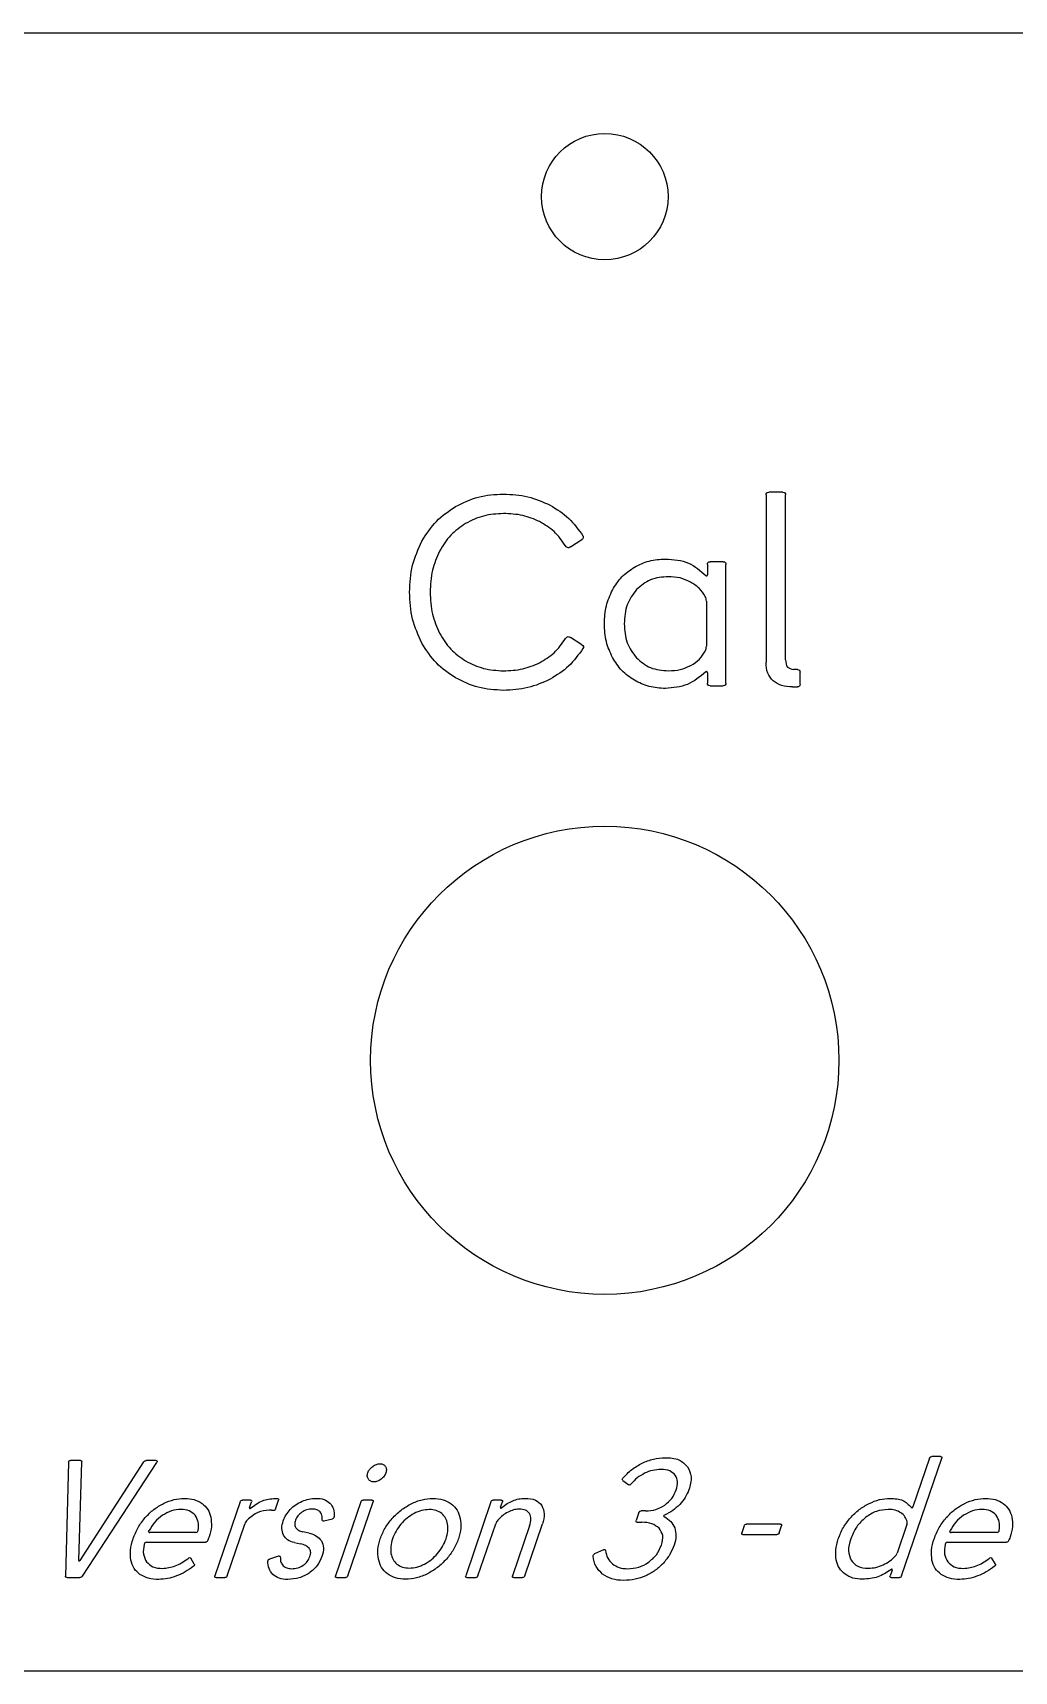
# Model space of a CAD drawing. Extents: x 171 to 677, y 195 to 402.
# Drawn here: x 228.15 to 249.11, y 320.79 to 355.79 of the extents above; entities that cross this region are included whole.
import ezdxf

# ---------------------------------------------------------------- set-up
doc = ezdxf.new("R2010")
doc.units = 0
doc.header["$MEASUREMENT"] = 0
doc.layers.add('Engravings', color=7, linetype='Continuous', lineweight=0)
doc.layers.add('Outlines', color=7, linetype='Continuous', lineweight=0)

msp = doc.modelspace()

# ---------------------------------------------------------------- linework, layer by layer
at = {"layer": 'Engravings', "color": 18, "lineweight": 25, "true_color": 0x000000}
for p, q in [((243.81, 345.922), (243.81, 342.345)), ((244.17, 345.979), (243.867, 345.979)), ((244.227, 342.396), (244.227, 345.922)), ((239.633, 344.807), (239.879, 344.967)), ((242.559, 344.436), (242.559, 344.213)), ((242.896, 344.493), (242.616, 344.493)), ((242.953, 341.899), (242.953, 344.436)), ((242.536, 343.647), (242.536, 342.687)), ((239.879, 342.716), (239.633, 342.876)), ((242.559, 342.122), (242.559, 341.899)), ((244.479, 342.19), (244.399, 342.19)), ((244.536, 341.876), (244.536, 342.133)), ((242.616, 341.842), (242.896, 341.842)), ((244.376, 341.819), (244.479, 341.819)), ((228.919, 325.252), (228.853, 322.82)), ((228.92, 325.267), (228.919, 325.252)), ((229.171, 325.292), (228.961, 325.292)), ((229.136, 323.16), (229.205, 325.263)), ((230.522, 325.263), (229.161, 323.16)), ((229.214, 322.82), (230.801, 325.252)), ((230.786, 325.292), (230.575, 325.292)), ((246.705, 322.827), (247.56, 325.342)), ((247.299, 325.342), (246.947, 324.306)), ((247.536, 325.377), (247.347, 325.377)), ((240.752, 324.867), (240.878, 324.774)), ((232.584, 324.413), (232.045, 322.827)), ((232.803, 324.449), (232.631, 324.449)), ((232.783, 324.285), (232.826, 324.413)), ((233.334, 324.256), (233.398, 324.445)), ((235.159, 324.413), (234.62, 322.827)), ((234.88, 322.827), (235.419, 324.413)), ((235.396, 324.449), (235.206, 324.449)), ((237.937, 324.413), (237.398, 322.827)), ((238.156, 324.449), (237.985, 324.449)), ((238.14, 324.295), (238.18, 324.413)), ((241.094, 324.181), (241.036, 324.01)), ((241.238, 324.217), (241.142, 324.217)), ((230.628, 323.777), (230.638, 323.795)), ((231.639, 323.756), (230.657, 323.756)), ((232.305, 322.827), (232.682, 323.935)), ((234.052, 323.742), (233.922, 323.77)), ((234.353, 323.999), (234.369, 324.002)), ((234.369, 324.002), (234.551, 324.045)), ((234.591, 324.077), (234.592, 324.092)), ((237.659, 322.827), (238.038, 323.942)), ((238.761, 323.895), (238.398, 322.827)), ((238.659, 322.827), (239.036, 323.938)), ((241.059, 323.974), (241.156, 323.974)), ((243.344, 323.899), (243.292, 323.745)), ((244.117, 323.935), (243.392, 323.935)), ((244.089, 323.745), (244.141, 323.899)), ((246.818, 323.927), (246.61, 323.313)), ((247.732, 323.777), (247.741, 323.795)), ((248.742, 323.756), (247.76, 323.756)), ((230.579, 323.549), (231.84, 323.549)), ((233.74, 323.538), (233.873, 323.51)), ((243.316, 323.71), (244.041, 323.71)), ((247.683, 323.549), (248.943, 323.549)), ((231.602, 323.081), (231.528, 323.21)), ((233.175, 323.16), (233.174, 323.145)), ((233.402, 323.249), (233.21, 323.188)), ((233.418, 323.252), (233.402, 323.249)), ((240.342, 323.388), (240.148, 323.299)), ((248.706, 323.081), (248.632, 323.21)), ((228.89, 322.792), (229.157, 322.792)), ((232.068, 322.792), (232.257, 322.792)), ((234.643, 322.792), (234.832, 322.792)), ((237.422, 322.792), (237.611, 322.792)), ((238.422, 322.792), (238.611, 322.792)), ((246.501, 322.952), (246.459, 322.827)), ((246.482, 322.792), (246.657, 322.792))]:
    msp.add_line(p, q, dxfattribs=at)
for points in [[(240.116, 323.249), (240.116, 323.257), (240.119, 323.267)], [(240.342, 323.388), (240.351, 323.391), (240.361, 323.392)]]:
    msp.add_lwpolyline(points, dxfattribs=at)
for points in [[(237.182, 345.673), (237.34, 345.751), (237.499, 345.828), (237.666, 345.872), (237.839, 345.918), (238.022, 345.929), (238.205, 345.939)], [(238.205, 345.939), (238.381, 345.93), (238.558, 345.921), (238.727, 345.88), (238.889, 345.84), (239.044, 345.771), (239.199, 345.702)], [(243.81, 345.922), (243.813, 345.938), (243.815, 345.955), (243.825, 345.965), (243.834, 345.974), (243.851, 345.976), (243.867, 345.979)], [(244.17, 345.979), (244.187, 345.976), (244.204, 345.974), (244.213, 345.965), (244.223, 345.955), (244.225, 345.938), (244.227, 345.922)], [(236.462, 344.93), (236.557, 345.08), (236.652, 345.23), (236.773, 345.355), (236.892, 345.477), (237.037, 345.575), (237.182, 345.673)], [(238.205, 345.522), (238.059, 345.514), (237.914, 345.506), (237.777, 345.469), (237.645, 345.434), (237.521, 345.372), (237.396, 345.31)], [(238.976, 345.35), (238.857, 345.4), (238.738, 345.45), (238.615, 345.479), (238.482, 345.51), (238.343, 345.516), (238.205, 345.522)], [(239.199, 345.702), (239.339, 345.615), (239.48, 345.529), (239.597, 345.418), (239.714, 345.308), (239.808, 345.175), (239.902, 345.042)], [(237.396, 345.31), (237.283, 345.232), (237.17, 345.154), (237.078, 345.057), (236.984, 344.957), (236.911, 344.838), (236.839, 344.719)], [(239.53, 344.83), (239.454, 344.938), (239.378, 345.047), (239.283, 345.135), (239.192, 345.219), (239.084, 345.284), (238.976, 345.35)], [(236.199, 343.842), (236.208, 344.037), (236.218, 344.233), (236.265, 344.42), (236.308, 344.595), (236.385, 344.763), (236.462, 344.93)], [(239.587, 344.79), (239.576, 344.792), (239.565, 344.795), (239.556, 344.8), (239.545, 344.807), (239.538, 344.819), (239.53, 344.83)], [(239.633, 344.807), (239.626, 344.802), (239.618, 344.797), (239.61, 344.795), (239.603, 344.792), (239.595, 344.791), (239.587, 344.79)], [(239.907, 345.013), (239.906, 345.004), (239.905, 344.995), (239.9, 344.987), (239.895, 344.979), (239.887, 344.973), (239.879, 344.967)], [(239.902, 345.042), (239.903, 345.037), (239.905, 345.033), (239.906, 345.029), (239.907, 345.024), (239.907, 345.018), (239.907, 345.013)], [(236.839, 344.719), (236.78, 344.584), (236.722, 344.45), (236.689, 344.31), (236.653, 344.158), (236.646, 344), (236.639, 343.842)], [(240.999, 344.376), (241.102, 344.427), (241.204, 344.478), (241.313, 344.507), (241.425, 344.537), (241.543, 344.543), (241.662, 344.55)], [(241.662, 344.55), (241.835, 344.539), (242.008, 344.527), (242.157, 344.462), (242.292, 344.402), (242.408, 344.299), (242.525, 344.196)], [(242.559, 344.436), (242.561, 344.453), (242.564, 344.469), (242.573, 344.479), (242.583, 344.488), (242.599, 344.491), (242.616, 344.493)], [(242.896, 344.493), (242.913, 344.491), (242.929, 344.488), (242.939, 344.479), (242.948, 344.469), (242.951, 344.453), (242.953, 344.436)], [(240.53, 343.887), (240.592, 343.986), (240.654, 344.085), (240.733, 344.167), (240.811, 344.247), (240.905, 344.311), (240.999, 344.376)], [(241.725, 344.173), (241.592, 344.163), (241.459, 344.153), (241.342, 344.104), (241.233, 344.058), (241.137, 343.977), (241.042, 343.896)], [(242.196, 344.059), (242.123, 344.092), (242.05, 344.125), (241.974, 344.145), (241.893, 344.165), (241.809, 344.169), (241.725, 344.173)], [(242.513, 343.75), (242.472, 343.812), (242.431, 343.874), (242.38, 343.925), (242.326, 343.977), (242.261, 344.018), (242.196, 344.059)], [(242.525, 344.196), (242.528, 344.193), (242.532, 344.19), (242.536, 344.189), (242.539, 344.188), (242.543, 344.189), (242.547, 344.19)], [(242.547, 344.19), (242.551, 344.193), (242.554, 344.195), (242.556, 344.199), (242.558, 344.203), (242.559, 344.208), (242.559, 344.213)], [(236.462, 342.753), (236.385, 342.921), (236.308, 343.088), (236.265, 343.264), (236.218, 343.45), (236.208, 343.646), (236.199, 343.842)], [(236.639, 343.842), (236.646, 343.683), (236.653, 343.525), (236.689, 343.374), (236.722, 343.233), (236.78, 343.099), (236.839, 342.965)], [(240.359, 343.167), (240.365, 343.297), (240.371, 343.427), (240.402, 343.55), (240.43, 343.666), (240.48, 343.777), (240.53, 343.887)], [(241.042, 343.896), (240.966, 343.793), (240.89, 343.69), (240.847, 343.575), (240.799, 343.449), (240.79, 343.308), (240.782, 343.167)], [(242.536, 343.647), (242.535, 343.666), (242.534, 343.684), (242.53, 343.702), (242.526, 343.718), (242.52, 343.734), (242.513, 343.75)], [(240.53, 342.447), (240.48, 342.558), (240.43, 342.669), (240.402, 342.785), (240.371, 342.908), (240.365, 343.038), (240.359, 343.167)], [(240.782, 343.167), (240.79, 343.027), (240.799, 342.886), (240.847, 342.76), (240.89, 342.645), (240.966, 342.542), (241.042, 342.439)], [(237.182, 342.01), (237.037, 342.108), (236.892, 342.206), (236.773, 342.329), (236.652, 342.453), (236.557, 342.603), (236.462, 342.753)], [(236.839, 342.965), (236.911, 342.845), (236.984, 342.726), (237.078, 342.627), (237.17, 342.529), (237.283, 342.451), (237.396, 342.373)], [(238.976, 342.333), (239.084, 342.399), (239.192, 342.465), (239.283, 342.549), (239.378, 342.637), (239.454, 342.745), (239.53, 342.853)], [(239.53, 342.853), (239.538, 342.865), (239.545, 342.876), (239.556, 342.883), (239.565, 342.889), (239.576, 342.891), (239.587, 342.893)], [(239.587, 342.893), (239.594, 342.892), (239.601, 342.891), (239.607, 342.889), (239.616, 342.886), (239.625, 342.881), (239.633, 342.876)], [(239.879, 342.716), (239.893, 342.706), (239.907, 342.696), (239.91, 342.683), (239.913, 342.671), (239.908, 342.656), (239.902, 342.642)], [(242.513, 342.585), (242.52, 342.6), (242.526, 342.616), (242.53, 342.633), (242.534, 342.651), (242.535, 342.669), (242.536, 342.687)], [(237.396, 342.373), (237.521, 342.311), (237.645, 342.25), (237.777, 342.215), (237.914, 342.178), (238.059, 342.17), (238.205, 342.162)], [(238.205, 342.162), (238.343, 342.168), (238.482, 342.174), (238.615, 342.205), (238.738, 342.233), (238.857, 342.283), (238.976, 342.333)], [(239.902, 342.642), (239.808, 342.508), (239.714, 342.375), (239.597, 342.265), (239.48, 342.154), (239.339, 342.068), (239.199, 341.982)], [(240.999, 341.959), (240.905, 342.023), (240.811, 342.088), (240.733, 342.168), (240.654, 342.25), (240.592, 342.349), (240.53, 342.447)], [(241.042, 342.439), (241.137, 342.358), (241.233, 342.277), (241.342, 342.231), (241.459, 342.182), (241.592, 342.172), (241.725, 342.162)], [(242.205, 342.276), (242.27, 342.316), (242.335, 342.357), (242.387, 342.41), (242.437, 342.461), (242.475, 342.523), (242.513, 342.585)], [(243.959, 341.947), (243.916, 341.999), (243.872, 342.052), (243.847, 342.111), (243.818, 342.182), (243.814, 342.263), (243.81, 342.345)], [(244.227, 342.396), (244.232, 342.336), (244.237, 342.276), (244.27, 342.242), (244.299, 342.212), (244.349, 342.201), (244.399, 342.19)], [(238.205, 341.745), (238.022, 341.755), (237.839, 341.765), (237.666, 341.811), (237.499, 341.855), (237.34, 341.933), (237.182, 342.01)], [(239.199, 341.982), (239.044, 341.912), (238.889, 341.843), (238.727, 341.804), (238.558, 341.762), (238.381, 341.754), (238.205, 341.745)], [(241.662, 341.785), (241.543, 341.791), (241.425, 341.798), (241.313, 341.828), (241.204, 341.857), (241.102, 341.908), (240.999, 341.959)], [(242.525, 342.139), (242.4, 342.035), (242.275, 341.932), (242.132, 341.873), (241.987, 341.814), (241.825, 341.799), (241.662, 341.785)], [(241.725, 342.162), (241.811, 342.166), (241.897, 342.17), (241.979, 342.19), (242.056, 342.209), (242.13, 342.243), (242.205, 342.276)], [(242.547, 342.145), (242.543, 342.146), (242.539, 342.147), (242.536, 342.146), (242.532, 342.145), (242.528, 342.142), (242.525, 342.139)], [(242.559, 342.122), (242.559, 342.127), (242.558, 342.132), (242.556, 342.136), (242.554, 342.139), (242.551, 342.142), (242.547, 342.145)], [(244.479, 342.19), (244.495, 342.188), (244.512, 342.185), (244.522, 342.176), (244.531, 342.166), (244.534, 342.15), (244.536, 342.133)], [(242.616, 341.842), (242.599, 341.844), (242.583, 341.846), (242.573, 341.856), (242.564, 341.865), (242.561, 341.882), (242.559, 341.899)], [(242.953, 341.899), (242.951, 341.882), (242.948, 341.865), (242.939, 341.856), (242.929, 341.846), (242.913, 341.844), (242.896, 341.842)], [(244.376, 341.819), (244.294, 341.822), (244.212, 341.825), (244.137, 341.851), (244.074, 341.873), (244.017, 341.91), (243.959, 341.947)], [(244.536, 341.876), (244.534, 341.859), (244.531, 341.843), (244.522, 341.833), (244.512, 341.824), (244.495, 341.821), (244.479, 341.819)], [(228.92, 325.267), (228.924, 325.274), (228.928, 325.281), (228.934, 325.285), (228.941, 325.29), (228.951, 325.291), (228.961, 325.292)], [(229.171, 325.292), (229.181, 325.291), (229.19, 325.29), (229.196, 325.285), (229.201, 325.28), (229.203, 325.271), (229.205, 325.263)], [(230.522, 325.263), (230.53, 325.271), (230.537, 325.28), (230.546, 325.285), (230.554, 325.289), (230.565, 325.29), (230.575, 325.292)], [(230.786, 325.292), (230.796, 325.289), (230.806, 325.287), (230.809, 325.282), (230.813, 325.275), (230.807, 325.264), (230.801, 325.252)], [(235.308, 325.031), (235.319, 325.057), (235.331, 325.082), (235.347, 325.104), (235.365, 325.128), (235.389, 325.147), (235.413, 325.167)], [(235.413, 325.167), (235.438, 325.183), (235.463, 325.2), (235.491, 325.21), (235.516, 325.218), (235.543, 325.221), (235.57, 325.224)], [(235.57, 325.224), (235.593, 325.222), (235.616, 325.22), (235.635, 325.21), (235.654, 325.2), (235.668, 325.183), (235.682, 325.167)], [(235.682, 325.167), (235.692, 325.146), (235.702, 325.125), (235.704, 325.104), (235.707, 325.08), (235.7, 325.056), (235.693, 325.031)], [(240.755, 324.917), (240.815, 324.981), (240.875, 325.045), (240.943, 325.098), (241.011, 325.151), (241.087, 325.194), (241.163, 325.236)], [(241.163, 325.236), (241.242, 325.27), (241.321, 325.304), (241.404, 325.323), (241.484, 325.342), (241.569, 325.347), (241.653, 325.352)], [(241.653, 325.352), (241.757, 325.349), (241.862, 325.346), (241.95, 325.305), (242.019, 325.272), (242.077, 325.217), (242.136, 325.161)], [(242.136, 325.161), (242.168, 325.089), (242.2, 325.017), (242.208, 324.943), (242.217, 324.854), (242.19, 324.762), (242.164, 324.67)], [(247.299, 325.342), (247.304, 325.352), (247.309, 325.362), (247.317, 325.368), (247.325, 325.374), (247.336, 325.376), (247.347, 325.377)], [(247.536, 325.377), (247.546, 325.376), (247.556, 325.374), (247.56, 325.368), (247.564, 325.362), (247.562, 325.352), (247.56, 325.342)], [(235.32, 324.893), (235.31, 324.914), (235.3, 324.935), (235.297, 324.957), (235.295, 324.981), (235.301, 325.006), (235.308, 325.031)], [(235.437, 324.835), (235.413, 324.837), (235.389, 324.839), (235.369, 324.849), (235.35, 324.859), (235.335, 324.876), (235.32, 324.893)], [(235.59, 324.893), (235.565, 324.876), (235.54, 324.859), (235.513, 324.849), (235.489, 324.841), (235.463, 324.838), (235.437, 324.835)], [(235.693, 325.031), (235.682, 325.005), (235.67, 324.979), (235.654, 324.957), (235.636, 324.933), (235.613, 324.913), (235.59, 324.893)], [(240.752, 324.867), (240.747, 324.874), (240.742, 324.881), (240.741, 324.888), (240.741, 324.898), (240.748, 324.907), (240.755, 324.917)], [(241.217, 325.02), (241.162, 324.99), (241.108, 324.96), (241.06, 324.922), (241.013, 324.884), (240.971, 324.838), (240.93, 324.792)], [(241.568, 325.102), (241.507, 325.099), (241.447, 325.095), (241.389, 325.082), (241.33, 325.068), (241.273, 325.044), (241.217, 325.02)], [(241.873, 324.981), (241.836, 325.016), (241.798, 325.052), (241.755, 325.072), (241.699, 325.098), (241.634, 325.1), (241.568, 325.102)], [(241.891, 324.667), (241.908, 324.726), (241.925, 324.785), (241.919, 324.842), (241.914, 324.889), (241.894, 324.935), (241.873, 324.981)], [(230.948, 324.377), (231.021, 324.409), (231.094, 324.44), (231.171, 324.458), (231.244, 324.475), (231.321, 324.48), (231.397, 324.484)], [(231.397, 324.484), (231.467, 324.481), (231.537, 324.478), (231.603, 324.458), (231.661, 324.44), (231.715, 324.409), (231.77, 324.377)], [(232.804, 324.274), (232.885, 324.335), (232.966, 324.397), (233.058, 324.432), (233.141, 324.464), (233.233, 324.474), (233.326, 324.484)], [(233.326, 324.484), (233.336, 324.484), (233.346, 324.484), (233.357, 324.484), (233.364, 324.483), (233.371, 324.482), (233.378, 324.481)], [(233.378, 324.481), (233.387, 324.479), (233.395, 324.477), (233.399, 324.472), (233.403, 324.466), (233.401, 324.456), (233.398, 324.445)], [(233.903, 324.422), (233.951, 324.44), (233.999, 324.458), (234.049, 324.469), (234.099, 324.479), (234.15, 324.482), (234.201, 324.484)], [(234.201, 324.484), (234.26, 324.482), (234.32, 324.479), (234.374, 324.459), (234.419, 324.442), (234.459, 324.412), (234.5, 324.383)], [(236.234, 324.368), (236.311, 324.402), (236.387, 324.436), (236.466, 324.455), (236.542, 324.474), (236.621, 324.479), (236.701, 324.484)], [(236.701, 324.484), (236.774, 324.481), (236.848, 324.477), (236.915, 324.455), (236.976, 324.436), (237.032, 324.402), (237.088, 324.368)], [(238.405, 324.435), (238.446, 324.449), (238.488, 324.464), (238.53, 324.472), (238.574, 324.481), (238.62, 324.483), (238.665, 324.484)], [(238.665, 324.484), (238.743, 324.482), (238.822, 324.479), (238.887, 324.446), (238.938, 324.42), (238.981, 324.376), (239.023, 324.331)], [(240.93, 324.792), (240.921, 324.781), (240.913, 324.771), (240.902, 324.769), (240.894, 324.768), (240.886, 324.771), (240.878, 324.774)], [(241.648, 324.34), (241.702, 324.384), (241.755, 324.429), (241.796, 324.483), (241.836, 324.538), (241.864, 324.602), (241.891, 324.667)], [(242.164, 324.67), (242.14, 324.613), (242.117, 324.556), (242.085, 324.504), (242.052, 324.45), (242.009, 324.402), (241.967, 324.354)], [(246.01, 324.376), (246.084, 324.407), (246.157, 324.439), (246.234, 324.457), (246.308, 324.475), (246.385, 324.48), (246.461, 324.484)], [(246.461, 324.484), (246.557, 324.48), (246.652, 324.476), (246.733, 324.437), (246.799, 324.405), (246.855, 324.35), (246.911, 324.295)], [(248.052, 324.377), (248.125, 324.409), (248.198, 324.44), (248.274, 324.458), (248.348, 324.475), (248.424, 324.48), (248.501, 324.484)], [(248.501, 324.484), (248.571, 324.481), (248.641, 324.478), (248.706, 324.458), (248.765, 324.44), (248.819, 324.409), (248.873, 324.377)], [(230.556, 324.074), (230.614, 324.135), (230.673, 324.197), (230.74, 324.248), (230.804, 324.297), (230.876, 324.337), (230.948, 324.377)], [(230.926, 324.122), (230.867, 324.077), (230.808, 324.032), (230.76, 323.977), (230.712, 323.923), (230.675, 323.859), (230.638, 323.795)], [(231.317, 324.249), (231.249, 324.243), (231.181, 324.237), (231.117, 324.217), (231.05, 324.196), (230.988, 324.159), (230.926, 324.122)], [(231.62, 324.126), (231.58, 324.161), (231.541, 324.197), (231.494, 324.218), (231.441, 324.242), (231.379, 324.245), (231.317, 324.249)], [(231.685, 323.799), (231.692, 323.861), (231.699, 323.924), (231.686, 323.982), (231.674, 324.032), (231.647, 324.079), (231.62, 324.126)], [(231.77, 324.377), (231.814, 324.338), (231.859, 324.298), (231.89, 324.25), (231.922, 324.201), (231.94, 324.142), (231.957, 324.083)], [(232.584, 324.413), (232.588, 324.423), (232.593, 324.434), (232.602, 324.44), (232.609, 324.446), (232.62, 324.447), (232.631, 324.449)], [(233.201, 324.235), (233.118, 324.224), (233.034, 324.214), (232.96, 324.182), (232.878, 324.147), (232.808, 324.085), (232.737, 324.024)], [(232.783, 324.285), (232.781, 324.281), (232.78, 324.277), (232.781, 324.273), (232.781, 324.271), (232.782, 324.269), (232.784, 324.267)], [(232.784, 324.267), (232.786, 324.266), (232.789, 324.266), (232.792, 324.267), (232.796, 324.268), (232.8, 324.271), (232.804, 324.274)], [(232.803, 324.449), (232.813, 324.447), (232.822, 324.446), (232.827, 324.44), (232.831, 324.434), (232.829, 324.423), (232.826, 324.413)], [(233.248, 324.229), (233.24, 324.231), (233.232, 324.232), (233.224, 324.233), (233.216, 324.234), (233.209, 324.234), (233.201, 324.235)], [(233.298, 324.224), (233.289, 324.224), (233.281, 324.224), (233.273, 324.225), (233.264, 324.226), (233.256, 324.228), (233.248, 324.229)], [(233.334, 324.256), (233.33, 324.247), (233.326, 324.237), (233.319, 324.232), (233.314, 324.227), (233.306, 324.226), (233.298, 324.224)], [(233.502, 324.006), (233.52, 324.05), (233.538, 324.093), (233.562, 324.133), (233.588, 324.174), (233.62, 324.212), (233.653, 324.249)], [(233.653, 324.249), (233.69, 324.284), (233.727, 324.319), (233.768, 324.347), (233.81, 324.377), (233.856, 324.399), (233.903, 324.422)], [(233.898, 324.188), (233.868, 324.164), (233.837, 324.141), (233.814, 324.111), (233.793, 324.083), (233.778, 324.05), (233.763, 324.017)], [(234.123, 324.256), (234.083, 324.253), (234.042, 324.25), (234.004, 324.239), (233.967, 324.228), (233.933, 324.208), (233.898, 324.188)], [(234.29, 324.195), (234.268, 324.213), (234.246, 324.231), (234.222, 324.241), (234.192, 324.253), (234.157, 324.255), (234.123, 324.256)], [(234.335, 324.027), (234.335, 324.06), (234.336, 324.093), (234.327, 324.123), (234.32, 324.148), (234.305, 324.172), (234.29, 324.195)], [(234.5, 324.383), (234.529, 324.343), (234.559, 324.303), (234.574, 324.259), (234.593, 324.207), (234.592, 324.15), (234.592, 324.092)], [(235.159, 324.413), (235.163, 324.423), (235.168, 324.434), (235.177, 324.44), (235.184, 324.446), (235.195, 324.447), (235.206, 324.449)], [(235.396, 324.449), (235.405, 324.447), (235.415, 324.446), (235.419, 324.44), (235.424, 324.434), (235.421, 324.423), (235.419, 324.413)], [(235.828, 324.054), (235.888, 324.117), (235.949, 324.179), (236.017, 324.232), (236.085, 324.284), (236.16, 324.326), (236.234, 324.368)], [(236.296, 324.161), (236.245, 324.131), (236.193, 324.1), (236.147, 324.063), (236.099, 324.025), (236.057, 323.98), (236.015, 323.935)], [(236.619, 324.245), (236.564, 324.241), (236.509, 324.238), (236.456, 324.224), (236.401, 324.21), (236.349, 324.186), (236.296, 324.161)], [(236.885, 324.161), (236.847, 324.186), (236.809, 324.21), (236.768, 324.224), (236.721, 324.24), (236.67, 324.243), (236.619, 324.245)], [(237.012, 323.935), (237.001, 323.979), (236.99, 324.024), (236.968, 324.063), (236.947, 324.099), (236.916, 324.13), (236.885, 324.161)], [(237.088, 324.368), (237.134, 324.326), (237.18, 324.283), (237.212, 324.232), (237.245, 324.179), (237.263, 324.116), (237.281, 324.054)], [(237.937, 324.413), (237.942, 324.423), (237.947, 324.434), (237.955, 324.44), (237.963, 324.446), (237.974, 324.447), (237.985, 324.449)], [(238.301, 324.192), (238.262, 324.168), (238.223, 324.145), (238.188, 324.118), (238.149, 324.087), (238.115, 324.052), (238.081, 324.017)], [(238.14, 324.295), (238.138, 324.291), (238.137, 324.287), (238.138, 324.284), (238.139, 324.281), (238.141, 324.279), (238.143, 324.277)], [(238.143, 324.277), (238.146, 324.277), (238.149, 324.277), (238.152, 324.278), (238.158, 324.28), (238.162, 324.284), (238.166, 324.288)], [(238.156, 324.449), (238.166, 324.447), (238.176, 324.446), (238.18, 324.44), (238.184, 324.434), (238.182, 324.423), (238.18, 324.413)], [(238.166, 324.288), (238.205, 324.318), (238.243, 324.348), (238.285, 324.373), (238.323, 324.396), (238.364, 324.415), (238.405, 324.435)], [(238.536, 324.252), (238.496, 324.25), (238.456, 324.247), (238.418, 324.237), (238.378, 324.227), (238.34, 324.209), (238.301, 324.192)], [(238.762, 324.161), (238.735, 324.188), (238.708, 324.214), (238.677, 324.23), (238.635, 324.25), (238.586, 324.251), (238.536, 324.252)], [(238.761, 323.895), (238.778, 323.947), (238.794, 323.998), (238.791, 324.049), (238.789, 324.087), (238.775, 324.124), (238.762, 324.161)], [(239.023, 324.331), (239.046, 324.273), (239.069, 324.215), (239.074, 324.156), (239.079, 324.084), (239.058, 324.011), (239.036, 323.938)], [(241.094, 324.181), (241.099, 324.191), (241.104, 324.202), (241.112, 324.208), (241.12, 324.213), (241.131, 324.215), (241.142, 324.217)], [(241.238, 324.217), (241.313, 324.221), (241.389, 324.226), (241.458, 324.247), (241.525, 324.268), (241.586, 324.304), (241.648, 324.34)], [(241.642, 324.124), (241.633, 324.119), (241.623, 324.113), (241.623, 324.108), (241.624, 324.104), (241.63, 324.099), (241.636, 324.095)], [(241.967, 324.354), (241.919, 324.309), (241.871, 324.264), (241.817, 324.226), (241.763, 324.187), (241.702, 324.155), (241.642, 324.124)], [(245.613, 324.07), (245.673, 324.132), (245.732, 324.193), (245.8, 324.245), (245.865, 324.295), (245.937, 324.335), (246.01, 324.376)], [(246.421, 324.249), (246.334, 324.241), (246.247, 324.233), (246.167, 324.205), (246.084, 324.177), (246.01, 324.126), (245.935, 324.076)], [(246.689, 324.177), (246.65, 324.198), (246.611, 324.219), (246.57, 324.231), (246.522, 324.245), (246.471, 324.247), (246.421, 324.249)], [(246.824, 323.985), (246.81, 324.023), (246.797, 324.061), (246.775, 324.093), (246.752, 324.126), (246.721, 324.152), (246.689, 324.177)], [(246.911, 324.295), (246.914, 324.291), (246.917, 324.287), (246.921, 324.285), (246.924, 324.284), (246.927, 324.284), (246.931, 324.285)], [(246.931, 324.285), (246.934, 324.287), (246.938, 324.289), (246.94, 324.292), (246.943, 324.296), (246.945, 324.301), (246.947, 324.306)], [(247.659, 324.074), (247.718, 324.135), (247.777, 324.197), (247.843, 324.248), (247.908, 324.297), (247.98, 324.337), (248.052, 324.377)], [(248.029, 324.122), (247.97, 324.077), (247.911, 324.032), (247.863, 323.977), (247.816, 323.923), (247.779, 323.859), (247.741, 323.795)], [(248.421, 324.249), (248.352, 324.243), (248.284, 324.237), (248.221, 324.217), (248.154, 324.196), (248.091, 324.159), (248.029, 324.122)], [(248.723, 324.126), (248.684, 324.161), (248.644, 324.197), (248.598, 324.218), (248.545, 324.242), (248.483, 324.245), (248.421, 324.249)], [(248.789, 323.799), (248.796, 323.861), (248.803, 323.924), (248.789, 323.982), (248.778, 324.032), (248.75, 324.079), (248.723, 324.126)], [(248.873, 324.377), (248.918, 324.338), (248.963, 324.298), (248.994, 324.25), (249.026, 324.201), (249.043, 324.142), (249.061, 324.083)], [(230.296, 323.62), (230.329, 323.703), (230.361, 323.786), (230.405, 323.862), (230.448, 323.937), (230.502, 324.005), (230.556, 324.074)], [(230.628, 323.777), (230.629, 323.771), (230.629, 323.765), (230.632, 323.761), (230.636, 323.756), (230.646, 323.756), (230.657, 323.756)], [(231.639, 323.756), (231.651, 323.758), (231.664, 323.76), (231.672, 323.767), (231.68, 323.774), (231.683, 323.786), (231.685, 323.799)], [(231.957, 324.083), (231.964, 324.016), (231.972, 323.949), (231.967, 323.883), (231.961, 323.808), (231.939, 323.734), (231.917, 323.66)], [(232.737, 324.024), (232.725, 324.011), (232.714, 323.998), (232.705, 323.984), (232.695, 323.968), (232.688, 323.951), (232.682, 323.935)], [(233.506, 323.701), (233.49, 323.747), (233.475, 323.793), (233.473, 323.84), (233.47, 323.895), (233.486, 323.951), (233.502, 324.006)], [(233.763, 324.017), (233.753, 323.985), (233.743, 323.953), (233.746, 323.922), (233.748, 323.898), (233.758, 323.875), (233.768, 323.852)], [(233.768, 323.852), (233.787, 323.834), (233.805, 323.816), (233.827, 323.803), (233.856, 323.786), (233.889, 323.778), (233.922, 323.77)], [(234.353, 323.999), (234.347, 324), (234.341, 324.002), (234.338, 324.006), (234.334, 324.011), (234.334, 324.019), (234.335, 324.027)], [(234.591, 324.077), (234.587, 324.071), (234.583, 324.064), (234.577, 324.059), (234.57, 324.052), (234.561, 324.049), (234.551, 324.045)], [(235.571, 323.62), (235.602, 323.698), (235.634, 323.775), (235.675, 323.847), (235.719, 323.92), (235.773, 323.987), (235.828, 324.054)], [(236.015, 323.935), (235.978, 323.886), (235.94, 323.837), (235.91, 323.785), (235.88, 323.733), (235.858, 323.676), (235.835, 323.62)], [(236.978, 323.62), (236.995, 323.675), (237.011, 323.729), (237.016, 323.785), (237.02, 323.834), (237.016, 323.884), (237.012, 323.935)], [(237.281, 324.054), (237.289, 323.985), (237.297, 323.915), (237.292, 323.847), (237.287, 323.77), (237.265, 323.695), (237.243, 323.62)], [(238.081, 324.017), (238.072, 324.005), (238.062, 323.993), (238.055, 323.98), (238.048, 323.968), (238.043, 323.955), (238.038, 323.942)], [(241.059, 323.974), (241.049, 323.975), (241.039, 323.977), (241.035, 323.983), (241.031, 323.989), (241.033, 323.999), (241.036, 324.01)], [(241.529, 323.847), (241.478, 323.884), (241.428, 323.921), (241.372, 323.942), (241.305, 323.968), (241.23, 323.971), (241.156, 323.974)], [(241.576, 323.488), (241.596, 323.558), (241.616, 323.629), (241.604, 323.694), (241.593, 323.747), (241.561, 323.797), (241.529, 323.847)], [(241.636, 324.095), (241.686, 324.065), (241.736, 324.034), (241.774, 323.993), (241.81, 323.953), (241.835, 323.905), (241.86, 323.856)], [(241.86, 323.856), (241.874, 323.799), (241.887, 323.743), (241.887, 323.686), (241.887, 323.619), (241.867, 323.552), (241.847, 323.485)], [(243.344, 323.899), (243.349, 323.909), (243.354, 323.92), (243.362, 323.926), (243.37, 323.931), (243.381, 323.933), (243.392, 323.935)], [(244.117, 323.935), (244.127, 323.933), (244.137, 323.931), (244.141, 323.926), (244.145, 323.92), (244.143, 323.909), (244.141, 323.899)], [(245.353, 323.62), (245.386, 323.702), (245.418, 323.784), (245.461, 323.86), (245.505, 323.934), (245.559, 324.002), (245.613, 324.07)], [(245.935, 324.076), (245.866, 324.013), (245.797, 323.95), (245.745, 323.875), (245.691, 323.798), (245.654, 323.709), (245.618, 323.62)], [(246.818, 323.927), (246.821, 323.937), (246.824, 323.946), (246.825, 323.956), (246.825, 323.965), (246.825, 323.975), (246.824, 323.985)], [(247.4, 323.62), (247.432, 323.703), (247.464, 323.786), (247.508, 323.862), (247.551, 323.937), (247.605, 324.005), (247.659, 324.074)], [(247.732, 323.777), (247.732, 323.771), (247.732, 323.765), (247.735, 323.761), (247.74, 323.756), (247.75, 323.756), (247.76, 323.756)], [(248.742, 323.756), (248.755, 323.758), (248.768, 323.76), (248.775, 323.767), (248.783, 323.774), (248.786, 323.786), (248.789, 323.799)], [(249.061, 324.083), (249.068, 324.016), (249.075, 323.949), (249.07, 323.883), (249.065, 323.808), (249.042, 323.734), (249.02, 323.66)], [(230.249, 323.165), (230.242, 323.236), (230.235, 323.308), (230.241, 323.378), (230.247, 323.46), (230.272, 323.54), (230.296, 323.62)], [(230.531, 323.502), (230.519, 323.43), (230.506, 323.359), (230.519, 323.291), (230.529, 323.234), (230.557, 323.181), (230.584, 323.127)], [(230.579, 323.549), (230.566, 323.547), (230.554, 323.544), (230.546, 323.537), (230.537, 323.529), (230.534, 323.516), (230.531, 323.502)], [(231.885, 323.577), (231.879, 323.569), (231.873, 323.561), (231.865, 323.556), (231.858, 323.552), (231.849, 323.55), (231.84, 323.549)], [(231.917, 323.66), (231.911, 323.644), (231.906, 323.628), (231.9, 323.612), (231.895, 323.6), (231.89, 323.589), (231.885, 323.577)], [(233.74, 323.538), (233.688, 323.552), (233.637, 323.567), (233.596, 323.597), (233.56, 323.623), (233.533, 323.662), (233.506, 323.701)], [(234.055, 323.42), (234.032, 323.44), (234.008, 323.46), (233.982, 323.475), (233.949, 323.493), (233.911, 323.501), (233.873, 323.51)], [(234.052, 323.742), (234.108, 323.727), (234.165, 323.711), (234.212, 323.68), (234.252, 323.654), (234.285, 323.615), (234.319, 323.576)], [(234.071, 323.242), (234.081, 323.276), (234.091, 323.311), (234.087, 323.343), (234.083, 323.37), (234.069, 323.395), (234.055, 323.42)], [(234.319, 323.576), (234.338, 323.527), (234.357, 323.478), (234.361, 323.429), (234.366, 323.367), (234.347, 323.304), (234.328, 323.242)], [(235.533, 323.186), (235.525, 323.256), (235.516, 323.325), (235.522, 323.394), (235.527, 323.47), (235.549, 323.545), (235.571, 323.62)], [(235.835, 323.62), (235.819, 323.566), (235.803, 323.511), (235.798, 323.456), (235.793, 323.407), (235.798, 323.356), (235.802, 323.306)], [(236.798, 323.306), (236.836, 323.354), (236.874, 323.403), (236.904, 323.456), (236.934, 323.508), (236.956, 323.564), (236.978, 323.62)], [(237.243, 323.62), (237.211, 323.543), (237.18, 323.465), (237.138, 323.394), (237.095, 323.32), (237.041, 323.253), (236.986, 323.186)], [(241.301, 323.118), (241.361, 323.168), (241.422, 323.218), (241.468, 323.28), (241.514, 323.341), (241.545, 323.415), (241.576, 323.488)], [(241.847, 323.485), (241.819, 323.416), (241.791, 323.347), (241.754, 323.284), (241.715, 323.219), (241.667, 323.161), (241.618, 323.102)], [(243.316, 323.71), (243.306, 323.711), (243.296, 323.713), (243.292, 323.718), (243.288, 323.724), (243.29, 323.735), (243.292, 323.745)], [(244.089, 323.745), (244.084, 323.735), (244.079, 323.724), (244.071, 323.718), (244.063, 323.713), (244.052, 323.711), (244.041, 323.71)], [(245.308, 323.17), (245.3, 323.241), (245.293, 323.311), (245.299, 323.381), (245.305, 323.462), (245.329, 323.541), (245.353, 323.62)], [(245.618, 323.62), (245.592, 323.535), (245.566, 323.449), (245.572, 323.365), (245.576, 323.298), (245.601, 323.231), (245.625, 323.165)], [(247.352, 323.165), (247.345, 323.236), (247.338, 323.308), (247.344, 323.378), (247.351, 323.46), (247.375, 323.54), (247.4, 323.62)], [(247.635, 323.502), (247.622, 323.43), (247.61, 323.359), (247.622, 323.291), (247.633, 323.234), (247.66, 323.181), (247.688, 323.127)], [(247.683, 323.549), (247.67, 323.547), (247.657, 323.544), (247.649, 323.537), (247.641, 323.529), (247.638, 323.516), (247.635, 323.502)], [(248.989, 323.577), (248.983, 323.569), (248.977, 323.561), (248.969, 323.556), (248.962, 323.552), (248.953, 323.55), (248.943, 323.549)], [(249.02, 323.66), (249.015, 323.644), (249.009, 323.628), (249.003, 323.612), (248.999, 323.6), (248.994, 323.589), (248.989, 323.577)], [(229.136, 323.16), (229.136, 323.155), (229.135, 323.151), (229.137, 323.149), (229.139, 323.147), (229.141, 323.146), (229.144, 323.145)], [(229.144, 323.145), (229.147, 323.146), (229.15, 323.147), (229.152, 323.149), (229.156, 323.151), (229.159, 323.155), (229.161, 323.16)], [(230.443, 322.86), (230.396, 322.9), (230.349, 322.94), (230.317, 322.989), (230.284, 323.041), (230.266, 323.103), (230.249, 323.165)], [(230.584, 323.127), (230.627, 323.087), (230.671, 323.046), (230.721, 323.023), (230.782, 322.995), (230.853, 322.992), (230.924, 322.988)], [(230.924, 322.988), (231.016, 322.999), (231.108, 323.009), (231.193, 323.04), (231.289, 323.075), (231.376, 323.135), (231.462, 323.195)], [(231.462, 323.195), (231.476, 323.207), (231.49, 323.22), (231.505, 323.218), (231.513, 323.218), (231.52, 323.214), (231.528, 323.21)], [(231.602, 323.081), (231.605, 323.073), (231.608, 323.065), (231.607, 323.059), (231.606, 323.049), (231.596, 323.042), (231.586, 323.035)], [(233.279, 322.86), (233.247, 322.899), (233.216, 322.939), (233.198, 322.985), (233.179, 323.034), (233.177, 323.09), (233.174, 323.145)], [(233.175, 323.16), (233.179, 323.166), (233.182, 323.173), (233.188, 323.177), (233.194, 323.183), (233.202, 323.185), (233.21, 323.188)], [(233.418, 323.252), (233.424, 323.251), (233.43, 323.249), (233.434, 323.245), (233.439, 323.24), (233.439, 323.232), (233.44, 323.224)], [(233.44, 323.224), (233.44, 323.188), (233.441, 323.153), (233.452, 323.122), (233.463, 323.094), (233.483, 323.07), (233.503, 323.045)], [(233.675, 322.981), (233.723, 322.983), (233.77, 322.986), (233.814, 322.999), (233.854, 323.011), (233.891, 323.033), (233.929, 323.054)], [(233.929, 323.054), (233.961, 323.08), (233.992, 323.106), (234.016, 323.138), (234.039, 323.169), (234.055, 323.205), (234.071, 323.242)], [(234.328, 323.242), (234.298, 323.173), (234.268, 323.104), (234.224, 323.047), (234.178, 322.987), (234.118, 322.938), (234.057, 322.89)], [(235.726, 322.872), (235.68, 322.915), (235.634, 322.957), (235.602, 323.009), (235.569, 323.062), (235.551, 323.124), (235.533, 323.186)], [(235.802, 323.306), (235.813, 323.261), (235.824, 323.216), (235.846, 323.178), (235.867, 323.141), (235.898, 323.11), (235.928, 323.079)], [(235.928, 323.079), (235.966, 323.055), (236.004, 323.03), (236.046, 323.016), (236.093, 323), (236.144, 322.998), (236.195, 322.995)], [(236.195, 322.995), (236.25, 322.999), (236.305, 323.003), (236.357, 323.016), (236.413, 323.03), (236.465, 323.055), (236.518, 323.079)], [(236.518, 323.079), (236.569, 323.11), (236.621, 323.141), (236.667, 323.178), (236.715, 323.216), (236.756, 323.261), (236.798, 323.306)], [(236.986, 323.186), (236.925, 323.124), (236.865, 323.061), (236.796, 323.009), (236.729, 322.957), (236.654, 322.914), (236.579, 322.872)], [(240.319, 322.867), (240.266, 322.918), (240.214, 322.969), (240.18, 323.03), (240.145, 323.095), (240.131, 323.172), (240.116, 323.249)], [(240.119, 323.267), (240.122, 323.273), (240.125, 323.28), (240.13, 323.285), (240.135, 323.291), (240.141, 323.295), (240.148, 323.299)], [(240.361, 323.392), (240.367, 323.391), (240.372, 323.389), (240.376, 323.386), (240.38, 323.383), (240.381, 323.376), (240.383, 323.37)], [(240.383, 323.37), (240.394, 323.313), (240.405, 323.255), (240.431, 323.205), (240.456, 323.16), (240.494, 323.121), (240.531, 323.083)], [(240.531, 323.083), (240.578, 323.053), (240.624, 323.023), (240.675, 323.006), (240.731, 322.987), (240.793, 322.984), (240.854, 322.981)], [(240.854, 322.981), (240.935, 322.986), (241.015, 322.992), (241.091, 323.015), (241.164, 323.038), (241.232, 323.078), (241.301, 323.118)], [(241.618, 323.102), (241.563, 323.048), (241.508, 322.994), (241.446, 322.949), (241.383, 322.903), (241.313, 322.867), (241.242, 322.831)], [(245.497, 322.865), (245.451, 322.906), (245.406, 322.946), (245.375, 322.996), (245.342, 323.047), (245.325, 323.109), (245.308, 323.17)], [(245.625, 323.165), (245.67, 323.114), (245.714, 323.064), (245.769, 323.035), (245.834, 323.001), (245.914, 322.996), (245.993, 322.992)], [(245.993, 322.992), (246.048, 322.995), (246.102, 322.998), (246.155, 323.01), (246.208, 323.021), (246.259, 323.042), (246.31, 323.063)], [(246.31, 323.063), (246.36, 323.089), (246.409, 323.115), (246.453, 323.147), (246.497, 323.179), (246.537, 323.217), (246.576, 323.256)], [(246.576, 323.256), (246.583, 323.265), (246.591, 323.274), (246.596, 323.285), (246.602, 323.294), (246.606, 323.303), (246.61, 323.313)], [(247.547, 322.86), (247.5, 322.9), (247.453, 322.94), (247.421, 322.989), (247.387, 323.041), (247.37, 323.103), (247.352, 323.165)], [(247.688, 323.127), (247.731, 323.087), (247.774, 323.046), (247.825, 323.023), (247.885, 322.995), (247.957, 322.992), (248.028, 322.988)], [(248.028, 322.988), (248.12, 322.999), (248.212, 323.009), (248.296, 323.04), (248.393, 323.075), (248.479, 323.135), (248.566, 323.195)], [(248.566, 323.195), (248.58, 323.207), (248.594, 323.22), (248.609, 323.218), (248.616, 323.218), (248.624, 323.214), (248.632, 323.21)], [(248.706, 323.081), (248.709, 323.073), (248.712, 323.065), (248.711, 323.059), (248.709, 323.049), (248.7, 323.042), (248.69, 323.035)], [(228.89, 322.792), (228.879, 322.792), (228.869, 322.793), (228.863, 322.799), (228.857, 322.804), (228.855, 322.812), (228.853, 322.82)], [(229.214, 322.82), (229.206, 322.812), (229.199, 322.804), (229.189, 322.799), (229.18, 322.794), (229.169, 322.793), (229.157, 322.792)], [(230.844, 322.752), (230.768, 322.755), (230.692, 322.758), (230.621, 322.779), (230.559, 322.797), (230.501, 322.828), (230.443, 322.86)], [(231.221, 322.826), (231.158, 322.804), (231.096, 322.783), (231.031, 322.771), (230.97, 322.759), (230.907, 322.756), (230.844, 322.752)], [(231.586, 323.035), (231.528, 322.992), (231.47, 322.95), (231.408, 322.914), (231.348, 322.88), (231.284, 322.853), (231.221, 322.826)], [(232.068, 322.792), (232.058, 322.793), (232.048, 322.795), (232.044, 322.801), (232.04, 322.807), (232.042, 322.817), (232.045, 322.827)], [(232.305, 322.827), (232.3, 322.817), (232.295, 322.807), (232.287, 322.801), (232.279, 322.795), (232.268, 322.793), (232.257, 322.792)], [(233.598, 322.752), (233.534, 322.755), (233.47, 322.758), (233.413, 322.779), (233.365, 322.797), (233.322, 322.828), (233.279, 322.86)], [(233.503, 323.045), (233.528, 323.026), (233.552, 323.008), (233.58, 322.997), (233.61, 322.986), (233.643, 322.983), (233.675, 322.981)], [(234.057, 322.89), (233.987, 322.85), (233.918, 322.81), (233.843, 322.787), (233.765, 322.763), (233.681, 322.758), (233.598, 322.752)], [(234.643, 322.792), (234.633, 322.793), (234.623, 322.795), (234.619, 322.801), (234.615, 322.807), (234.617, 322.817), (234.62, 322.827)], [(234.88, 322.827), (234.875, 322.817), (234.87, 322.807), (234.862, 322.801), (234.854, 322.795), (234.843, 322.793), (234.832, 322.792)], [(236.113, 322.756), (236.04, 322.76), (235.966, 322.763), (235.898, 322.785), (235.838, 322.804), (235.782, 322.838), (235.726, 322.872)], [(236.579, 322.872), (236.503, 322.838), (236.427, 322.804), (236.348, 322.785), (236.272, 322.766), (236.192, 322.761), (236.113, 322.756)], [(237.422, 322.792), (237.412, 322.793), (237.402, 322.795), (237.398, 322.801), (237.394, 322.807), (237.396, 322.817), (237.398, 322.827)], [(237.659, 322.827), (237.654, 322.817), (237.649, 322.807), (237.641, 322.801), (237.633, 322.795), (237.622, 322.793), (237.611, 322.792)], [(238.422, 322.792), (238.412, 322.793), (238.402, 322.795), (238.398, 322.801), (238.394, 322.807), (238.396, 322.817), (238.398, 322.827)], [(238.659, 322.827), (238.654, 322.817), (238.649, 322.807), (238.641, 322.801), (238.633, 322.795), (238.622, 322.793), (238.611, 322.792)], [(240.769, 322.731), (240.683, 322.735), (240.598, 322.739), (240.519, 322.765), (240.449, 322.788), (240.384, 322.827), (240.319, 322.867)], [(241.242, 322.831), (241.167, 322.802), (241.092, 322.773), (241.014, 322.756), (240.934, 322.739), (240.852, 322.735), (240.769, 322.731)], [(245.874, 322.756), (245.803, 322.759), (245.731, 322.763), (245.665, 322.783), (245.606, 322.801), (245.551, 322.833), (245.497, 322.865)], [(246.472, 322.96), (246.383, 322.9), (246.294, 322.841), (246.197, 322.807), (246.095, 322.772), (245.985, 322.764), (245.874, 322.756)], [(246.482, 322.792), (246.473, 322.793), (246.463, 322.795), (246.459, 322.801), (246.454, 322.807), (246.457, 322.817), (246.459, 322.827)], [(246.499, 322.972), (246.495, 322.971), (246.492, 322.971), (246.488, 322.97), (246.482, 322.968), (246.477, 322.964), (246.472, 322.96)], [(246.501, 322.952), (246.503, 322.957), (246.506, 322.962), (246.504, 322.966), (246.503, 322.968), (246.501, 322.97), (246.499, 322.972)], [(246.705, 322.827), (246.7, 322.817), (246.695, 322.807), (246.687, 322.801), (246.679, 322.795), (246.668, 322.793), (246.657, 322.792)], [(247.948, 322.752), (247.872, 322.755), (247.795, 322.758), (247.724, 322.779), (247.663, 322.797), (247.605, 322.828), (247.547, 322.86)], [(248.324, 322.826), (248.262, 322.804), (248.199, 322.783), (248.135, 322.771), (248.073, 322.759), (248.011, 322.756), (247.948, 322.752)], [(248.69, 323.035), (248.632, 322.992), (248.574, 322.95), (248.511, 322.914), (248.451, 322.88), (248.388, 322.853), (248.324, 322.826)]]:
    msp.add_open_spline(points, degree=3, knots=[0, 0, 0, 0, 1, 1, 1, 2, 2, 2, 2], dxfattribs=at)
at = {"layer": 'Outlines', "color": 18, "lineweight": 25, "true_color": 0x000000}
msp.add_lwpolyline([(194.388, 320.792), (194.388, 355.792), (324.388, 355.792), (324.388, 320.792)], close=True, dxfattribs=at)
for centre, radius in [((240.367, 352.292), 1.35), ((240.367, 333.842), 5)]:
    msp.add_circle(centre, radius, dxfattribs=at)

doc.saveas('drawing.dxf')
